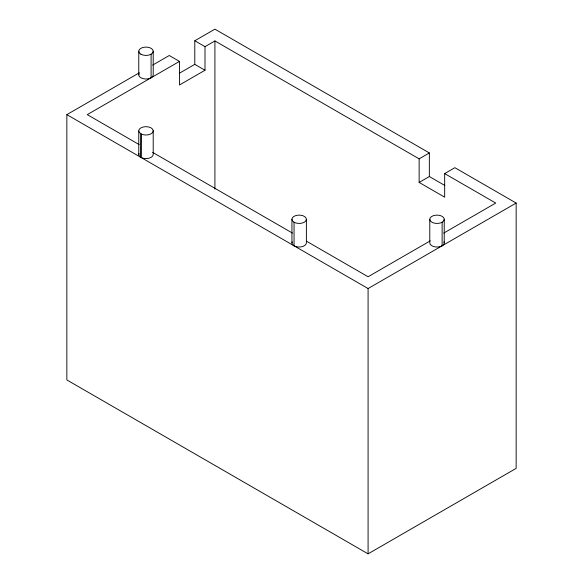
<?xml version="1.0" encoding="UTF-8"?>
<svg xmlns="http://www.w3.org/2000/svg" width="583" height="583" viewBox="0 0 583 583"><rect width="100%" height="100%" fill="white"/><g stroke="black" fill="none" stroke-linecap="round" stroke-linejoin="round"><path stroke-width="0.87" d="M179.316 73.283L194.788 64.349L194.788 40.766L204.997 46.662L214.916 40.941L419.141 158.853L419.141 182.435L444.669 197.171L444.669 173.588L454.878 167.693L516.152 203.066L516.152 468.368L368.084 553.85L66.848 379.934L66.848 114.632L139.308 72.802M152.71 65.063L169.259 55.509L179.469 61.404L179.469 84.987L204.997 70.244L204.997 46.662M194.788 40.766L214.916 29.15L429.35 152.957L429.35 176.54L444.822 185.467M179.469 61.404L87.275 114.632L139.148 144.584M419.141 158.853L429.35 152.957M419.141 182.435L429.35 176.54M430.327 240.823L368.084 276.757L306.629 241.275M443.721 233.091L495.725 203.066L444.669 173.588M66.848 114.632L140.882 157.374L141.035 133.879A7.222 4.168 0 0 0 153.016 131.809A7.222 4.168 0 0 0 143.914 126.854A7.222 4.168 0 0 0 141.035 133.879L141.035 157.461L368.084 288.549L516.152 203.066M194.788 64.349L204.997 70.244M152.666 152.389L292.484 233.113M444.231 219.281A7.222 4.168 0 0 1 433.402 222.888A7.222 4.168 0 0 1 433.402 215.666A7.222 4.168 0 0 1 444.231 219.281L444.231 242.863M442.118 222.225L442.118 245.807M429.788 219.281L429.788 242.863A7.222 4.168 0 0 0 437.957 246.995A7.222 4.168 0 0 0 443.984 241.785M368.084 288.549L368.084 553.85M306.381 219.281A7.222 4.168 0 0 1 295.552 222.888A7.222 4.168 0 0 1 295.552 215.666A7.222 4.168 0 0 1 306.381 219.281L306.381 242.863A7.222 4.168 0 0 1 298.219 246.995A7.222 4.168 0 0 1 292.185 241.785M294.051 222.225L294.051 245.807M291.937 219.281L291.937 242.863M214.916 40.941L214.916 189.045M153.212 51.26L153.212 74.843A7.222 4.168 0 0 1 145.043 78.975A7.222 4.168 0 0 1 139.016 73.764M153.205 130.723L153.205 154.306A7.222 4.168 0 0 1 145.254 158.576A7.222 4.168 0 0 1 138.965 153.467M151.092 54.204L151.092 77.787M138.769 51.26L138.769 74.843M138.769 130.971L138.769 154.553M140.882 54.204A7.222 4.168 0 0 0 152.965 52.339A7.222 4.168 0 0 0 144.118 47.23A7.222 4.168 0 0 0 140.882 54.204"/></g></svg>
